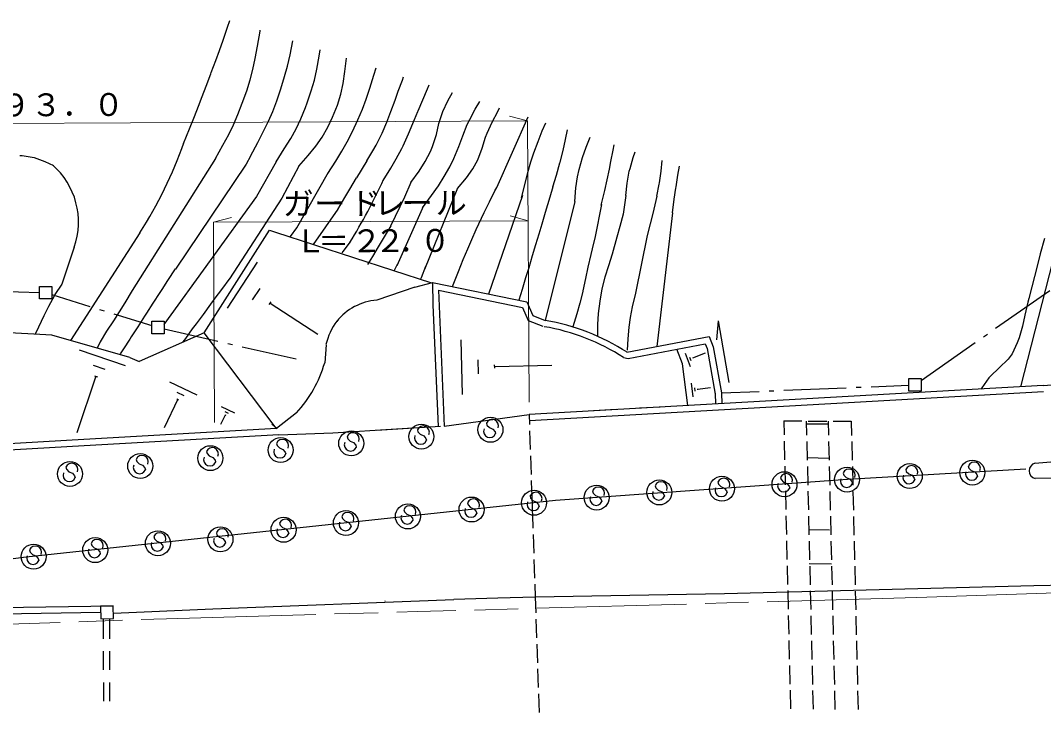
# Model space of a CAD drawing. Units: millimetres, scale not verified. Extents: x 40000 to 680000, y 20000 to 380000.
# Drawn here: x 173570 to 255664, y 289669 to 345200 of the extents above; entities that cross this region are included whole.
import ezdxf
from ezdxf.enums import TextEntityAlignment as Align

# ---------------------------------------------------------------- set-up
doc = ezdxf.new("R2010")
doc.units = ezdxf.units.MM
doc.header["$LTSCALE"] = 1000
doc.linetypes.add('CHAIN', pattern=[18.5, 12, -1.5, 3.5, -1.5])
for name, color, linetype, lineweight in [('M-BGD', 7, 'Continuous', 25), ('M-BMK', 2, 'CHAIN', 13), ('M-BMK-ROW', 30, 'Continuous', 25), ('M-STR-HTXT', 7, 'Continuous', 13), ('M-STR-STR1', 1, 'Continuous', 25), ('M-STR-STRC', 7, 'Continuous', 25)]:
    doc.layers.add(name, color=color, linetype=linetype, lineweight=lineweight)
doc.styles.add('ＭＳ ゴシック', font='')
doc.styles.get('ＭＳ ゴシック').set_extended_font_data('MS Gothic')

msp = doc.modelspace()

# ---------------------------------------------------------------- linework, layer by layer
at = {"layer": 'M-BGD'}
for p, q in [((190191, 344658), (190381, 345200)), ((189831, 343625), (190191, 344658)), ((192588, 343137), (192798, 344340)), ((192798, 344340), (192808, 344410)), ((189531, 342793), (189831, 343625)), ((195206, 342448), (195425, 343561)), ((189241, 341991), (189531, 342793)), ((192399, 342144), (192588, 343137)), ((194996, 341535), (195206, 342448)), ((197342, 341287), (197542, 342340)), ((197542, 342340), (197631, 342851)), ((188881, 341028), (189241, 341991)), ((192219, 341262), (192399, 342144)), ((194766, 340703), (194996, 341535)), ((199608, 341109), (199737, 342171)), ((188481, 339935), (188841, 340907)), ((188841, 340907), (188881, 341028)), ((192000, 340429), (192219, 341262)), ((194467, 339720), (194766, 340703)), ((197153, 340414), (197342, 341287)), ((199459, 340136), (199608, 341109)), ((201594, 339757), (201924, 340820)), ((201924, 340820), (202104, 341402)), ((188161, 339102), (188481, 339935)), ((191730, 339547), (192000, 340429)), ((196903, 339562), (197153, 340414)), ((199279, 339274), (199459, 340136)), ((203890, 339539), (204220, 340421)), ((204220, 340421), (204310, 340682)), ((206226, 339712), (206356, 340023)), ((187861, 338320), (188161, 339102)), ((191370, 338554), (191730, 339547)), ((194147, 338757), (194467, 339720)), ((196573, 338579), (196903, 339562)), ((199009, 338401), (199279, 339274)), ((201304, 338875), (201594, 339757)), ((203630, 338817), (203890, 339539)), ((205846, 338819), (206226, 339712)), ((207851, 338741), (208241, 339413)), ((187531, 337488), (187861, 338320)), ((191010, 337651), (191370, 338554)), ((193817, 337895), (194147, 338757)), ((196433, 338208), (196573, 338579)), ((198609, 337428), (199009, 338401)), ((201015, 338072), (201304, 338875)), ((203300, 337894), (203630, 338817)), ((205486, 337946), (205846, 338819)), ((207451, 337888), (207851, 338741)), ((210057, 338071), (210438, 338703)), ((187141, 336515), (187531, 337488)), ((190660, 336829), (191010, 337651)), ((193477, 337113), (193817, 337895)), ((196063, 337296), (196433, 338208)), ((198229, 336646), (198609, 337428)), ((200654, 337240), (201015, 338072)), ((202981, 337032), (203300, 337894)), ((205066, 336944), (205456, 337896)), ((205456, 337896), (205486, 337946)), ((207141, 336936), (207451, 337888)), ((209617, 337249), (210057, 338071)), ((211412, 337040), (211872, 337903)), ((211788, 331797), (214309, 337454)), ((211872, 337903), (212022, 338194)), ((190280, 336047), (190660, 336829)), ((193076, 336310), (193477, 337113)), ((195683, 336503), (196063, 337296)), ((197769, 335844), (198229, 336646)), ((200204, 336287), (200654, 337240)), ((202600, 336159), (202981, 337032)), ((204716, 336091), (205066, 336944)), ((206941, 336053), (207141, 336936)), ((209067, 335955), (209427, 336858)), ((209427, 336858), (209617, 337249)), ((211022, 336167), (211412, 337040)), ((215442, 336342), (215723, 336994)), ((186661, 335321), (187141, 336515)), ((189819, 335184), (190280, 336047)), ((192606, 335397), (193076, 336310)), ((195262, 335731), (195683, 336503)), ((197268, 335121), (197769, 335844)), ((199784, 335465), (200204, 336287)), ((202110, 335206), (202600, 336159)), ((204276, 335148), (204716, 336091)), ((206632, 335080), (206941, 336053)), ((208757, 335093), (209067, 335955)), ((210612, 334944), (210892, 335847)), ((210892, 335847), (211022, 336167)), ((215102, 335500), (215442, 336342)), ((217308, 335642), (217467, 336425)), ((218963, 335043), (219283, 335835)), ((189229, 334131), (189819, 335184)), ((192036, 334304), (192606, 335397)), ((194742, 334888), (195262, 335731)), ((196657, 334369), (197268, 335121)), ((199364, 334702), (199784, 335465)), ((201840, 334735), (202110, 335206)), ((204166, 334928), (204276, 335148)), ((206462, 334689), (206632, 335080)), ((208347, 334130), (208757, 335093)), ((214773, 334587), (215102, 335500)), ((217118, 334760), (217308, 335642)), ((218663, 334200), (218963, 335043)), ((221128, 334804), (221198, 335215)), ((173519, 334366), (173700, 334356)), ((173700, 334356), (174672, 334197)), ((174672, 334197), (175525, 333877)), ((189229, 334131), (182533, 323538)), ((192036, 334304), (191686, 333672)), ((194101, 333855), (194742, 334888)), ((195896, 333496), (196657, 334369)), ((198883, 333920), (199364, 334702)), ((201360, 333932), (201840, 334735)), ((203725, 334095), (204166, 334928)), ((206041, 333877), (206462, 334689)), ((208017, 333468), (208347, 334130)), ((210262, 334011), (210612, 334944)), ((214533, 333845), (214773, 334587)), ((216879, 333817), (217118, 334760)), ((218403, 333247), (218663, 334200)), ((220949, 333892), (221128, 334804)), ((222483, 333322), (222743, 334214)), ((222743, 334214), (222903, 334665)), ((175525, 333877), (176217, 333557)), ((191686, 333672), (186000, 325255)), ((194101, 333865), (192510, 331076)), ((195896, 333496), (194535, 330928)), ((198243, 332927), (198883, 333920)), ((201360, 333932), (200529, 332578)), ((202674, 332350), (203285, 333343)), ((203285, 333343), (203725, 334095)), ((205551, 333114), (206041, 333877)), ((207566, 332675), (208017, 333468)), ((209861, 333289), (210262, 334011)), ((214283, 333013), (214533, 333845)), ((216579, 332774), (216859, 333767)), ((216859, 333767), (216879, 333817)), ((220829, 333280), (220949, 333892)), ((222423, 333101), (222483, 333322)), ((224970, 333104), (225049, 333976)), ((226323, 332774), (226463, 333516)), ((198273, 332997), (195711, 328543)), ((199988, 331665), (200529, 332578)), ((204890, 332191), (205551, 333114)), ((207106, 331943), (207566, 332675)), ((208640, 331724), (209351, 332567)), ((209351, 332567), (209861, 333289)), ((214063, 332130), (214283, 333013)), ((216279, 331862), (216579, 332774)), ((218144, 331774), (218273, 332646)), ((218273, 332646), (218403, 333247)), ((220649, 332418), (220829, 333280)), ((222244, 332149), (222423, 333101)), ((224840, 332171), (224970, 333104)), ((226174, 331862), (226323, 332774)), ((199598, 330993), (199988, 331665)), ((204890, 332191), (204380, 331028)), ((208650, 331754), (205980, 325225)), ((206545, 331161), (207106, 331943)), ((211638, 331526), (211788, 331797)), ((213784, 330967), (214063, 332130)), ((216279, 331862), (216039, 331010)), ((218055, 330681), (218144, 331774)), ((220450, 331545), (220649, 332418)), ((222144, 331156), (222244, 332149)), ((224621, 331108), (224820, 332071)), ((224820, 332071), (224840, 332171)), ((226024, 330849), (226154, 331751)), ((226154, 331751), (226174, 331862)), ((192510, 331076), (185082, 320813)), ((194535, 330928), (190341, 324478)), ((199038, 330040), (199598, 330993)), ((204380, 331028), (203269, 328701)), ((205844, 330177), (206545, 331161)), ((213854, 331158), (211125, 323245)), ((211197, 330654), (211638, 331526)), ((216039, 331010), (215680, 329796)), ((220180, 330382), (220450, 331545)), ((222144, 331156), (221935, 329662)), ((224621, 331108), (224301, 329714)), ((225895, 329776), (226024, 330849)), ((257714, 331091), (253809, 315809)), ((199048, 330050), (197045, 327231)), ((205904, 330318), (203764, 325514)), ((210787, 329801), (211197, 330654)), ((218055, 330681), (215678, 321124)), ((220190, 330432), (219692, 327855)), ((210147, 328437), (210557, 329330)), ((210557, 329330), (210787, 329801)), ((215680, 329796), (215400, 328853)), ((221935, 329662), (221666, 328659)), ((224301, 329714), (224092, 328882)), ((225895, 329776), (224623, 319028)), ((195721, 328553), (195210, 327861)), ((203280, 328711), (202679, 327718)), ((209787, 327635), (210147, 328437)), ((215400, 328853), (215160, 328041)), ((221666, 328659), (221436, 327807)), ((224092, 328882), (223852, 327950)), ((183150, 328160), (177584, 319513)), ((188320, 320145), (193545, 328361)), ((193545, 328361), (194027, 328211)), ((194027, 328211), (206542, 324153)), ((202679, 327718), (202269, 327036)), ((209457, 326863), (209787, 327635)), ((215160, 328041), (214910, 327209)), ((219692, 327855), (219442, 326873)), ((221436, 327807), (221056, 326443)), ((223852, 327950), (222914, 323307)), ((223852, 327950), (222914, 323307)), ((255732, 327700), (255402, 326467)), ((177887, 327002), (176878, 324033)), ((200023, 327435), (199442, 326662)), ((202269, 327036), (201818, 326274)), ((209107, 326020), (209457, 326863)), ((214910, 327209), (214640, 326306)), ((219442, 326873), (219332, 326421)), ((199442, 326662), (199362, 326542)), ((201818, 326274), (201428, 325632)), ((208717, 325047), (209107, 326020)), ((214640, 326306), (214351, 325344)), ((219332, 326421), (219102, 325408)), ((221056, 326443), (220746, 325500)), ((255402, 326467), (255153, 325494)), ((185980, 325265), (185379, 324342)), ((190193, 322112), (192586, 325803)), ((203804, 325614), (203544, 325132)), ((206070, 325456), (205720, 324553)), ((214351, 325344), (214101, 324541)), ((219102, 325408), (218923, 324506)), ((220746, 325500), (220467, 324608)), ((255153, 325494), (254943, 324662)), ((185379, 324342), (184908, 323600)), ((190371, 324518), (189690, 323605)), ((205720, 324553), (205680, 324443)), ((208227, 323844), (208717, 325047)), ((214101, 324541), (213821, 323619)), ((218923, 324506), (218693, 323493)), ((220467, 324608), (220217, 323665)), ((254943, 324662), (254723, 323840)), ((176878, 324033), (176337, 323201)), ((182533, 323538), (181932, 322545)), ((184908, 323600), (184748, 323369)), ((189690, 323605), (189180, 322913)), ((192198, 322775), (192798, 323698)), ((205209, 323811), (202163, 322765)), ((205209, 323811), (206622, 324173)), ((206622, 324173), (214193, 322617)), ((206622, 324173), (206664, 322389)), ((207114, 323562), (213842, 322175)), ((207114, 323562), (207576, 312645)), ((213821, 323619), (213551, 322746)), ((218683, 323453), (218444, 322511)), ((218693, 323493), (218683, 323453)), ((220217, 323665), (220048, 322673)), ((254723, 323840), (254484, 322887)), ((176297, 323140), (175817, 322258)), ((176337, 323201), (176297, 323140)), ((184748, 323369), (184198, 322517)), ((189180, 322913), (188829, 322431)), ((193531, 322406), (193681, 322636)), ((220048, 322673), (219938, 321690)), ((222914, 323307), (222655, 322214)), ((254484, 322887), (254404, 322586)), ((175817, 322258), (175437, 321496)), ((181482, 321812), (181031, 321090)), ((181932, 322545), (181482, 321812)), ((184198, 322517), (183677, 321714)), ((188829, 322431), (188219, 321608)), ((193601, 322526), (197443, 320034)), ((206664, 322389), (207085, 312625)), ((213842, 322175), (214315, 321133)), ((214193, 322617), (214685, 321524)), ((218444, 322511), (218204, 321668)), ((222655, 322214), (222485, 321362)), ((254404, 322586), (254164, 321564)), ((175437, 321496), (175007, 320583)), ((181031, 321090), (180481, 320257)), ((183527, 321463), (182977, 320621)), ((183677, 321714), (183527, 321463)), ((188219, 321608), (187658, 320846)), ((214315, 321133), (215488, 320663)), ((214685, 321524), (215678, 321124)), ((218204, 321668), (217884, 320605)), ((219938, 321690), (219879, 320798)), ((222485, 321362), (222375, 320590)), ((229444, 319584), (229583, 321088)), ((230430, 316146), (229583, 321088)), ((254164, 321564), (253975, 320661)), ((176080, 319952), (165342, 320513)), ((175007, 320583), (174747, 320021)), ((180481, 320257), (179970, 319405)), ((182977, 320621), (182446, 319808)), ((187358, 320445), (186807, 319692)), ((187658, 320846), (187358, 320445)), ((219879, 320798), (219870, 319865)), ((222375, 320590), (222296, 319657)), ((253975, 320661), (253705, 319728)), ((182357, 318144), (176080, 319952)), ((179950, 319365), (179720, 318903)), ((179970, 319405), (179950, 319365)), ((182336, 319628), (181835, 318845)), ((182446, 319808), (182336, 319628)), ((188320, 320145), (183100, 317844)), ((186807, 319692), (186607, 319421)), ((194002, 312602), (188320, 320145)), ((209037, 315183), (208943, 319584)), ((222237, 318574), (228822, 319834)), ((222296, 319657), (222267, 318755)), ((228822, 319834), (229154, 319012)), ((253705, 319728), (253555, 319337)), ((178277, 318761), (181977, 317512)), ((181835, 318845), (181575, 318454)), ((198096, 319162), (197987, 317728)), ((222338, 318083), (228512, 319262)), ((226689, 317657), (226237, 318829)), ((228512, 319262), (228663, 318872)), ((228663, 318872), (229328, 315223)), ((229154, 319012), (229819, 315314)), ((253555, 319337), (253135, 318455)), ((182337, 318154), (183100, 317844)), ((210319, 316858), (210298, 317961)), ((221967, 318153), (222338, 318083)), ((226899, 318509), (227311, 317437)), ((227260, 318188), (227371, 317918)), ((227511, 318169), (227541, 318099)), ((227531, 318139), (228533, 318521)), ((252814, 318023), (252103, 317331)), ((253135, 318455), (252814, 318023)), ((179411, 317550), (180343, 317230)), ((211632, 317301), (211621, 317581)), ((211632, 317441), (216203, 317546)), ((227114, 314299), (226689, 317657)), ((252103, 317331), (251412, 316669)), ((179622, 316647), (178103, 312125)), ((179512, 316687), (179742, 316608)), ((185517, 316212), (187724, 315162)), ((227392, 316093), (227534, 315011)), ((251282, 316518), (250711, 315735)), ((251412, 316669), (251282, 316518)), ((186130, 315381), (186681, 315111)), ((227664, 315713), (227694, 315442)), ((227894, 315613), (228947, 315744)), ((227894, 315643), (227904, 315573)), ((229318, 315293), (229349, 314421)), ((229819, 315314), (229850, 314452)), ((250711, 315735), (250641, 315625)), ((186190, 314809), (185100, 312513)), ((186130, 314839), (186261, 314769)), ((189680, 314221), (190733, 313711)), ((189971, 313821), (190242, 313691)), ((195725, 313716), (194113, 312451)), ((221359, 313982), (219545, 313870)), ((224908, 314166), (223234, 314094)), ((190001, 313540), (189631, 312778)), ((189971, 313560), (190041, 313530)), ((193731, 312832), (194173, 312451)), ((207576, 312645), (214382, 313574)), ((194113, 312451), (178645, 311564)), ((194304, 311960), (178675, 311063)), ((194304, 311960), (198634, 312105)), ((198634, 312105), (203757, 312431)), ((202133, 312339), (207265, 312635)), ((203757, 312431), (207265, 312635)), ((287307, 312103), (254978, 309664)), ((178645, 311564), (153543, 310115)), ((178675, 311063), (153564, 309614)), ((239932, 308406), (254247, 309213)), ((216494, 306719), (239932, 308406)), ((260784, 308477), (254989, 308451)), ((174032, 302156), (216494, 306719)), ((167888, 301368), (174032, 302156)), ((254877, 299830), (230066, 299184)), ((267689, 300153), (254877, 299830)), ((211871, 298845), (208342, 298751)), ((214878, 298918), (211871, 298845)), ((230066, 299184), (214878, 298918)), ((172031, 298093), (181004, 298223)), ((181004, 298223), (180001, 298202)), ((180001, 298202), (180022, 297199)), ((181025, 297220), (181004, 298223)), ((189014, 297980), (208342, 298751)), ((202848, 298615), (202818, 298615)), ((172042, 297592), (180012, 297710)), ((180022, 297199), (181025, 297220)), ((180213, 297219), (180216, 295586)), ((180714, 297220), (180717, 295587)), ((181024, 297651), (189014, 297980)), ((180217, 294586), (180220, 293086)), ((180718, 294587), (180721, 293087)), ((180221, 292086), (180224, 290586)), ((180723, 292087), (180725, 290587))]:
    msp.add_line(p, q, dxfattribs=at)
for centre, radius, start, end in [((153376, 347218), 35349, 327.38954, 340.45201), ((172121, 329021), 6105, 340.72238, 48.87174), ((161613, 351307), 45223, 328.05973, 335.3413), ((202538, 318164), 4612, 94.70153, 141.2051), ((203080, 318004), 5143, 143.49367, 166.59363), ((212808, 304019), 17344, 57.04066, 80.45129), ((212808, 304019), 16842, 57.04066, 80.45129), ((188350, 320506), 10025, 317.37497, 343.91695), ((255129, 309063), 622, 103.33333, 257.13907)]:
    msp.add_arc(centre, radius, start, end, dxfattribs=at)
at = {"layer": 'M-BMK'}
for p, q in [((245495, 298898), (205456, 297766)), ((245495, 298898), (263660, 299508)), ((164765, 296502), (185286, 297194)), ((185286, 297194), (205456, 297766))]:
    msp.add_line(p, q, dxfattribs=at)
at = {"layer": 'M-BMK-ROW'}
for p, q in [((170840, 323496), (175094, 323370)), ((175094, 323861), (176096, 323862)), ((175095, 322859), (175094, 323861)), ((176096, 323862), (176097, 322860)), ((251822, 320500), (256157, 323540)), ((176097, 322860), (175095, 322859)), ((176097, 323200), (179143, 322257)), ((179907, 322020), (180289, 321902)), ((181053, 321665), (184099, 320722)), ((184099, 321063), (185101, 321064)), ((184100, 320060), (184099, 321063)), ((185101, 321064), (185102, 320061)), ((185102, 320452), (189417, 319467)), ((185102, 320061), (184100, 320060)), ((245849, 316312), (250184, 319352)), ((250839, 319811), (251167, 320041)), ((190197, 319289), (190587, 319200)), ((191366, 319022), (195681, 318037)), ((244846, 316462), (245848, 316463)), ((244847, 315459), (244846, 316462)), ((245848, 316463), (245849, 315460)), ((229819, 315314), (232837, 315440)), ((233636, 315473), (234036, 315490)), ((234835, 315523), (239831, 315731)), ((240630, 315764), (241030, 315781)), ((241829, 315814), (244846, 315940)), ((245849, 315460), (244847, 315459))]:
    msp.add_line(p, q, dxfattribs=at)
at = {"layer": 'M-STR-HTXT'}
for p, q in [((212815, 337533), (214269, 337153)), ((114078, 336663), (214269, 337153)), ((214269, 337153), (214381, 314567)), ((189064, 329008), (190517, 329400)), ((212853, 329513), (214307, 329133)), ((189064, 329008), (214307, 329133)), ((189064, 329008), (189140, 312938))]:
    msp.add_line(p, q, dxfattribs=at)
at = {"layer": 'M-STR-STR1'}
for p, q in [((255633, 315911), (214382, 313574)), ((255662, 315409), (214411, 313073)), ((255633, 315911), (257018, 316004)), ((214382, 313574), (214409, 312776)), ((234814, 313073), (234841, 311946)), ((234814, 313073), (236276, 313064)), ((236629, 313045), (236655, 311923)), ((236629, 312824), (238393, 312846)), ((236776, 313061), (238276, 313051)), ((238383, 313037), (238409, 311915)), ((238776, 313048), (240238, 313038)), ((240238, 313038), (240264, 311907)), ((214426, 312276), (214476, 310777)), ((234852, 311447), (234887, 309947)), ((236667, 311423), (236702, 309924)), ((238421, 311415), (238456, 309915)), ((240276, 311407), (240311, 309907)), ((214493, 310277), (214543, 308778)), ((236692, 310128), (238456, 310089)), ((234899, 309447), (234934, 307948)), ((236714, 309424), (236749, 307924)), ((238468, 309416), (238503, 307916)), ((240323, 309407), (240358, 307908)), ((214560, 308279), (214587, 307480)), ((214587, 307480), (214595, 307229)), ((214595, 307229), (214611, 306756)), ((234946, 307448), (234981, 305948)), ((236761, 307424), (236796, 305925)), ((238515, 307416), (238550, 305917)), ((240370, 307408), (240405, 305908)), ((214611, 306756), (214619, 306518)), ((214619, 306518), (214641, 305883)), ((214641, 305883), (214653, 305502)), ((214653, 305502), (214688, 304459)), ((234993, 305448), (235028, 303949)), ((236808, 305425), (236843, 303925)), ((238562, 305417), (238597, 303917)), ((240417, 305409), (240452, 303909)), ((214705, 303959), (214755, 302460)), ((236828, 304363), (238492, 304335)), ((235040, 303449), (235075, 301949)), ((236855, 303426), (236890, 301926)), ((238609, 303417), (238644, 301918)), ((240464, 303409), (240499, 301910)), ((214772, 301960), (214823, 300461)), ((235087, 301449), (235122, 299950)), ((236861, 301636), (238655, 301598)), ((236902, 301426), (236937, 299927)), ((238656, 301418), (238691, 299918)), ((240511, 301410), (240546, 299910)), ((214839, 299961), (214874, 298918)), ((214874, 298918), (214916, 297665)), ((235134, 299450), (235169, 297950)), ((236949, 299427), (236984, 297927)), ((238703, 299418), (238738, 297919)), ((240558, 299410), (240593, 297911)), ((235181, 297450), (235216, 295951)), ((236995, 297427), (237031, 295928)), ((238750, 297419), (238785, 295919)), ((240605, 297411), (240640, 295911)), ((214933, 297165), (214984, 295666)), ((215000, 295166), (215051, 293667)), ((235228, 295451), (235263, 293951)), ((237042, 295428), (237078, 293928)), ((238797, 295419), (238832, 293920)), ((240651, 295411), (240687, 293912)), ((215067, 293167), (215118, 291668)), ((235275, 293452), (235310, 291952)), ((237089, 293428), (237125, 291929)), ((238844, 293420), (238879, 291920)), ((240698, 293412), (240734, 291912)), ((235322, 291452), (235357, 289953)), ((215135, 291168), (215185, 289669)), ((237136, 291429), (237172, 289929)), ((238891, 291421), (238926, 289921)), ((240745, 291412), (240781, 289913))]:
    msp.add_line(p, q, dxfattribs=at)
at = {"layer": 'M-STR-STRC'}
for p, q in [((210964, 312889), (211005, 312729)), ((205421, 312352), (205461, 312182)), ((205461, 312182), (205652, 311992)), ((205652, 311992), (205933, 311882)), ((211005, 312729), (211195, 312528)), ((211195, 312528), (211476, 312418)), ((211476, 312418), (211657, 312198)), ((211657, 312198), (211697, 312048)), ((194124, 311258), (194164, 311098)), ((199777, 311805), (199828, 311635)), ((199828, 311635), (200018, 311445)), ((200018, 311445), (200299, 311335)), ((200299, 311335), (200470, 311114)), ((205933, 311882), (206103, 311661)), ((206103, 311661), (206154, 311511)), ((188490, 310621), (188541, 310451)), ((188541, 310451), (188721, 310260)), ((194164, 311098), (194355, 310898)), ((194355, 310898), (194636, 310788)), ((194636, 310788), (194816, 310567)), ((194816, 310567), (194856, 310417)), ((200470, 311114), (200520, 310964)), ((182857, 309984), (182907, 309814)), ((182907, 309814), (183088, 309623)), ((183088, 309623), (183369, 309513)), ((183369, 309513), (183549, 309293)), ((188721, 310260), (189002, 310140)), ((189002, 310140), (189183, 309920)), ((189183, 309920), (189233, 309780)), ((177223, 309357), (177264, 309186)), ((177264, 309186), (177454, 308996)), ((177454, 308996), (177735, 308886)), ((177735, 308886), (177906, 308666)), ((183549, 309293), (183599, 309143)), ((239580, 308887), (239630, 308727)), ((239630, 308727), (239821, 308527)), ((244602, 309173), (244653, 309013)), ((244653, 309013), (244843, 308812)), ((244843, 308812), (245124, 308702)), ((245124, 308702), (245295, 308482)), ((249625, 309459), (249675, 309288)), ((249675, 309288), (249866, 309098)), ((249866, 309098), (250147, 308988)), ((250147, 308988), (250317, 308768)), ((250317, 308768), (250367, 308617)), ((177906, 308666), (177956, 308515)), ((224513, 307870), (224554, 307699)), ((229536, 308156), (229576, 307995)), ((229576, 307995), (229767, 307795)), ((234558, 308521), (234608, 308361)), ((234608, 308361), (234789, 308161)), ((234789, 308161), (235070, 308051)), ((235070, 308051), (235250, 307830)), ((239821, 308527), (240102, 308417)), ((240102, 308417), (240273, 308196)), ((240273, 308196), (240323, 308046)), ((245295, 308482), (245345, 308332)), ((214459, 307038), (214499, 306867)), ((219481, 307454), (219531, 307283)), ((219531, 307283), (219722, 307093)), ((219722, 307093), (219993, 306973)), ((224554, 307699), (224744, 307509)), ((224744, 307509), (225025, 307389)), ((225025, 307389), (225196, 307169)), ((225196, 307169), (225246, 307028)), ((229767, 307795), (230047, 307685)), ((230047, 307685), (230228, 307464)), ((230228, 307464), (230268, 307314)), ((235250, 307830), (235301, 307680)), ((209447, 306492), (209497, 306331)), ((209497, 306331), (209678, 306131)), ((214499, 306867), (214690, 306677)), ((214690, 306677), (214971, 306557)), ((214971, 306557), (215151, 306337)), ((215151, 306337), (215192, 306196)), ((219993, 306973), (220174, 306753)), ((220174, 306753), (220224, 306612)), ((199363, 305409), (199413, 305248)), ((204325, 305945), (204375, 305775)), ((204375, 305775), (204566, 305584)), ((204566, 305584), (204846, 305474)), ((204846, 305474), (205017, 305254)), ((209678, 306131), (209959, 306021)), ((209959, 306021), (210139, 305800)), ((210139, 305800), (210190, 305650)), ((194361, 304873), (194411, 304702)), ((194411, 304702), (194592, 304512)), ((199413, 305248), (199594, 305048)), ((199594, 305048), (199874, 304938)), ((199874, 304938), (200055, 304718)), ((200055, 304718), (200105, 304567)), ((205017, 305254), (205067, 305104)), ((184266, 303790), (184317, 303619)), ((189299, 304096), (189339, 303935)), ((189339, 303935), (189530, 303735)), ((194592, 304512), (194872, 304402)), ((194872, 304402), (195053, 304181)), ((195053, 304181), (195103, 304031)), ((179244, 303243), (179285, 303073)), ((179285, 303073), (179475, 302883)), ((184317, 303619), (184507, 303429)), ((184507, 303429), (184788, 303309)), ((184788, 303309), (184959, 303089)), ((184959, 303089), (185009, 302948)), ((189530, 303735), (189811, 303625)), ((189811, 303625), (189991, 303405)), ((189991, 303405), (190031, 303254)), ((174292, 302717), (174343, 302547)), ((174343, 302547), (174533, 302347)), ((174533, 302347), (174814, 302237)), ((174814, 302237), (174985, 302016)), ((179475, 302883), (179756, 302773)), ((179756, 302773), (179937, 302552)), ((179937, 302552), (179977, 302402)), ((174985, 302016), (175035, 301876))]:
    msp.add_line(p, q, dxfattribs=at)
for centre in [(205742, 311811), (211286, 312358), (200109, 311264), (194445, 310727), (183178, 309443), (188812, 310080), (177545, 308816), (244934, 308642), (249956, 308918), (234879, 307990), (239901, 308356), (219802, 306913), (224835, 307329), (229857, 307625), (214780, 306497), (204656, 305404), (209768, 305960), (199684, 304878), (194682, 304331), (184598, 303249), (189620, 303565), (174624, 302176), (179566, 302702)]:
    msp.add_circle(centre, 1002, dxfattribs=at)
for centre, start, end in [((211426, 312699), 337.94128, 157.94128), ((200249, 311615), 337.94128, 157.94128), ((205882, 312162), 337.94128, 157.94128), ((211236, 312238), 157.94128, 337.94128), ((194585, 311078), 337.94128, 157.94128), ((200059, 311154), 157.94128, 337.94128), ((205692, 311701), 157.94128, 337.94128), ((188952, 310431), 337.94128, 157.94128), ((194395, 310607), 157.94128, 337.94128), ((177685, 309167), 337.94128, 157.94128), ((183128, 309333), 157.94128, 337.94128), ((183318, 309794), 337.94128, 157.94128), ((188772, 309960), 157.94128, 337.94128), ((250096, 309269), 337.94128, 157.94128), ((177495, 308705), 157.94128, 337.94128), ((235019, 308341), 337.94128, 157.94128), ((240052, 308707), 337.94128, 157.94128), ((244884, 308522), 157.94128, 337.94128), ((245074, 308983), 337.94128, 157.94128), ((249906, 308807), 157.94128, 337.94128), ((224975, 307680), 337.94128, 157.94128), ((229997, 307966), 337.94128, 157.94128), ((234829, 307870), 157.94128, 337.94128), ((239862, 308236), 157.94128, 337.94128), ((214920, 306848), 337.94128, 157.94128), ((219943, 307264), 337.94128, 157.94128), ((224785, 307218), 157.94128, 337.94128), ((229807, 307504), 157.94128, 337.94128), ((204796, 305755), 337.94128, 157.94128), ((209908, 306312), 337.94128, 157.94128), ((214730, 306376), 157.94128, 337.94128), ((219763, 306792), 157.94128, 337.94128), ((199824, 305219), 337.94128, 157.94128), ((204606, 305294), 157.94128, 337.94128), ((209718, 305840), 157.94128, 337.94128), ((194822, 304683), 337.94128, 157.94128), ((199644, 304757), 157.94128, 337.94128), ((184738, 303600), 337.94128, 157.94128), ((189760, 303916), 337.94128, 157.94128), ((194632, 304221), 157.94128, 337.94128), ((174764, 302527), 337.94128, 157.94128), ((179706, 303053), 337.94128, 157.94128), ((184548, 303128), 157.94128, 337.94128), ((189570, 303444), 157.94128, 337.94128), ((174574, 302056), 157.94128, 337.94128), ((179516, 302592), 157.94128, 337.94128)]:
    msp.add_arc(centre, 501, start, end, dxfattribs=at)

# ---------------------------------------------------------------- texts
at = {"layer": 'M-STR-HTXT', "style": 'ＭＳ ゴシック'}
for s, p in [('ガードレール\u3000Ｌ＝９３．０', (149396, 336838)), ('ガ', (194617, 329033)), ('ド', (200021, 329059)), ('レ', (201956, 329071)), ('ル', (206888, 329096)), ('ー', (197154, 329046)), ('ー', (204161, 329083)), ('Ｌ', (195593, 326037)), ('２', (200104, 326051)), ('２', (201979, 326063)), ('０', (205598, 326077)), ('＝', (197468, 326039)), ('．', (203904, 326075))]:
    msp.add_text(s, height=1833, rotation=0.28, dxfattribs=at).set_placement(p, align=Align.BOTTOM_LEFT)

doc.saveas('drawing.dxf')
